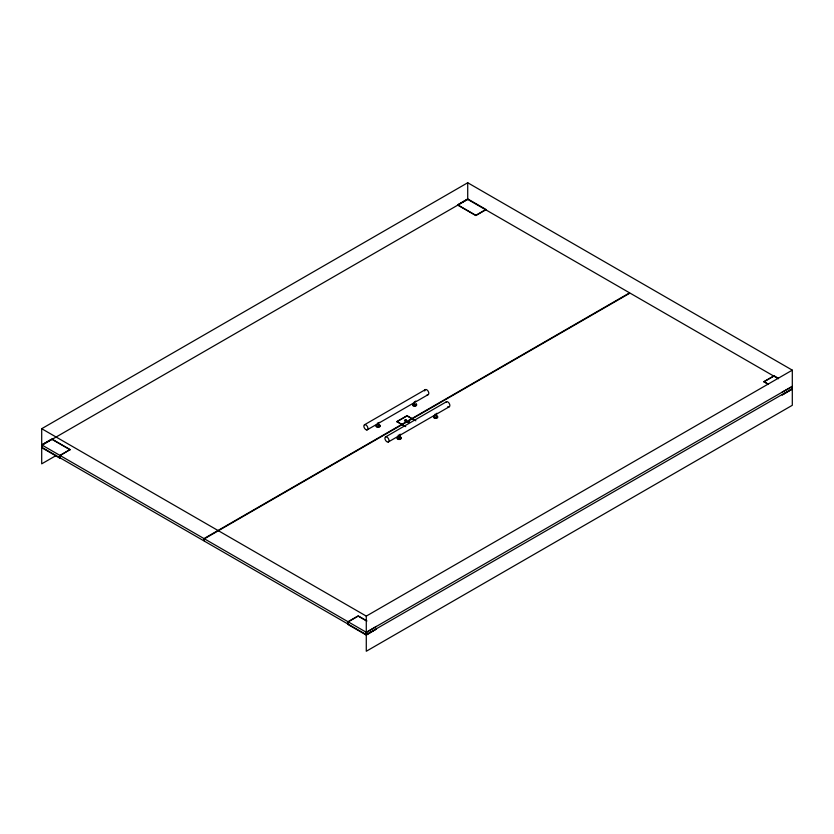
<?xml version="1.0" encoding="UTF-8"?>
<svg xmlns="http://www.w3.org/2000/svg" width="834" height="834" viewBox="0 0 834 834"><rect width="100%" height="100%" fill="white"/><g stroke="black" fill="none" stroke-linecap="round" stroke-linejoin="round"><path stroke-width="1.25" d="M379.501 422.4L377.322 423.245M407.315 422.463L409.223 421.91L408.295 422.713L407.388 422.087L409.223 421.681L407.357 422.369M406.398 420.2L404.459 420.586L406.367 420.294M436.651 413.914L436.912 413.226M56.347 455.395L41.7 463.85L41.7 428.707L467.718 182.75L792.3 370.15L792.3 405.293L366.282 651.25L366.282 616.107L792.3 370.15M60.163 457.876L60.163 455.531L70.098 449.557L51.844 439.018L41.7 444.876L203.996 538.576L629.607 292.849L467.509 199.263L457.574 205.008L467.718 198.919L485.972 209.459L475.828 215.318L457.574 204.778M70.098 449.797L51.844 439.257L41.898 444.991L41.898 447.337L203.996 540.912L203.996 538.576M467.718 199.389L42.107 445.106L42.107 447.451M70.098 449.557L59.954 455.416L59.954 458.231L41.7 447.691M457.574 205.008L475.828 215.547L485.774 209.814M364.614 424.694L425.476 389.551M367.168 429.844L428.03 394.711M401.581 424.485L396.88 421.535L407.023 415.686L415.853 420.784M396.88 421.775L407.023 415.916L411.725 418.637M366.762 620.84L358.172 615.878L348.028 621.726L348.028 624.541L366.282 635.081L376.426 628.992L366.491 634.737L204.393 541.151L204.393 538.806L630.004 293.088L778.403 378.761M408.024 422.192L408.629 421.837M385.683 436.86L446.544 401.717M388.237 442.01A2.888 1.668 60 0 0 387.706 437.673A2.888 1.668 60 0 0 384.943 438.621A2.888 1.668 60 0 0 388.237 442.01L449.099 406.877M768.197 384.338L763.902 381.628L774.046 375.769L778.341 378.25M366.762 621.069L358.172 616.107L348.226 621.851L348.226 624.186M763.902 381.868L773.837 376.124M366.282 632.276L792.3 386.309M204.393 538.806L366.491 632.391L376.426 626.417M366.282 634.611L791.893 388.894L791.893 386.549M792.3 389.124L782.156 394.982L792.102 389.009L792.102 386.663L782.156 392.168M405.084 420.576L405.689 420.232M436.349 414.06L434.91 414.331M414.185 402.238L415.843 401.06M398.099 435.275L400.132 434.994L400.174 434.128M405.084 420.232L405.689 420.576M763.902 381.628L768.197 384.109M447.816 406.596L448.275 406.856A2.888 1.668 60 0 0 449.422 403.75A2.888 1.668 60 0 0 445.981 402.217M412.132 418.866L414.957 420.492M396.88 421.535L405.71 426.633M401.988 424.725L404.813 426.351M41.7 428.707L366.282 616.107M408.024 421.837L408.629 422.192M467.718 182.75L467.718 199.67M366.491 632.391L366.491 634.737M436.693 416.166A1.439 0.834 0 0 1 436.547 417.396A1.439 0.834 0 0 1 434.451 417.208A1.439 0.834 0 0 1 434.952 416.02M436.37 415.666A2.002 1.157 0 0 1 437.61 416.906A2.002 1.157 0 0 1 435.369 417.897A2.002 1.157 0 0 1 433.69 416.583A2.002 1.157 0 0 1 435.494 415.582M434.639 416.208A2.002 1.157 0 0 0 433.659 417.031A2.002 1.157 0 0 0 435.369 418.366A2.002 1.157 0 0 0 437.642 417.396A2.002 1.157 0 0 0 437.537 416.864M436.37 416.135A2.002 1.157 0 0 1 437.099 416.427M399.882 437.12A1.439 0.834 0 0 1 400.299 438.319A1.439 0.834 0 0 1 398.183 438.455A1.439 0.834 0 0 1 398.141 437.224M399.893 436.766A2.002 1.157 0 0 1 400.8 438.486A2.002 1.157 0 0 1 397.682 438.621A2.002 1.157 0 0 1 398.162 436.839M399.893 437.235A2.002 1.157 0 0 1 400.946 438.809A2.002 1.157 0 0 1 398.152 439.309A2.002 1.157 0 0 1 397.505 437.652M379.105 425.09A1.439 0.834 0 0 1 378.97 426.31A1.439 0.834 0 0 1 376.864 426.122A1.439 0.834 0 0 1 377.375 424.933M377.051 424.652A2.002 1.157 0 0 0 376.071 425.486A2.002 1.157 0 0 0 377.635 426.799A2.002 1.157 0 0 0 379.991 426.018A2.002 1.157 0 0 0 378.824 424.6M378.824 425.069A2.002 1.157 0 0 1 379.877 426.643A2.002 1.157 0 0 1 377.083 427.144A2.002 1.157 0 0 1 376.436 425.496M424.714 390.958A2.888 1.668 60 0 1 426.601 389.697A2.888 1.668 60 0 1 428.77 392.95A2.888 1.668 60 0 1 427.206 394.691M415.843 404.188A1.439 0.834 0 0 1 415.155 405.345A1.439 0.834 0 0 1 413.216 404.844A1.439 0.834 0 0 1 414.237 403.771M416.062 403.812A2.002 1.157 0 0 1 415.593 405.595A2.002 1.157 0 0 1 412.684 404.928A2.002 1.157 0 0 1 414.467 403.437M416.062 404.281A2.002 1.157 0 0 1 415.593 406.064A2.002 1.157 0 0 1 412.684 405.397A2.002 1.157 0 0 1 414.467 403.917M404.532 420.451C405.209 422.838 407.722 418.209 404.532 420.451M366.345 429.833L365.438 429.302A2.888 1.668 60 0 1 364.208 424.965A2.888 1.668 60 0 1 367.575 426.914A2.888 1.668 60 0 1 366.345 429.833"/></g></svg>
